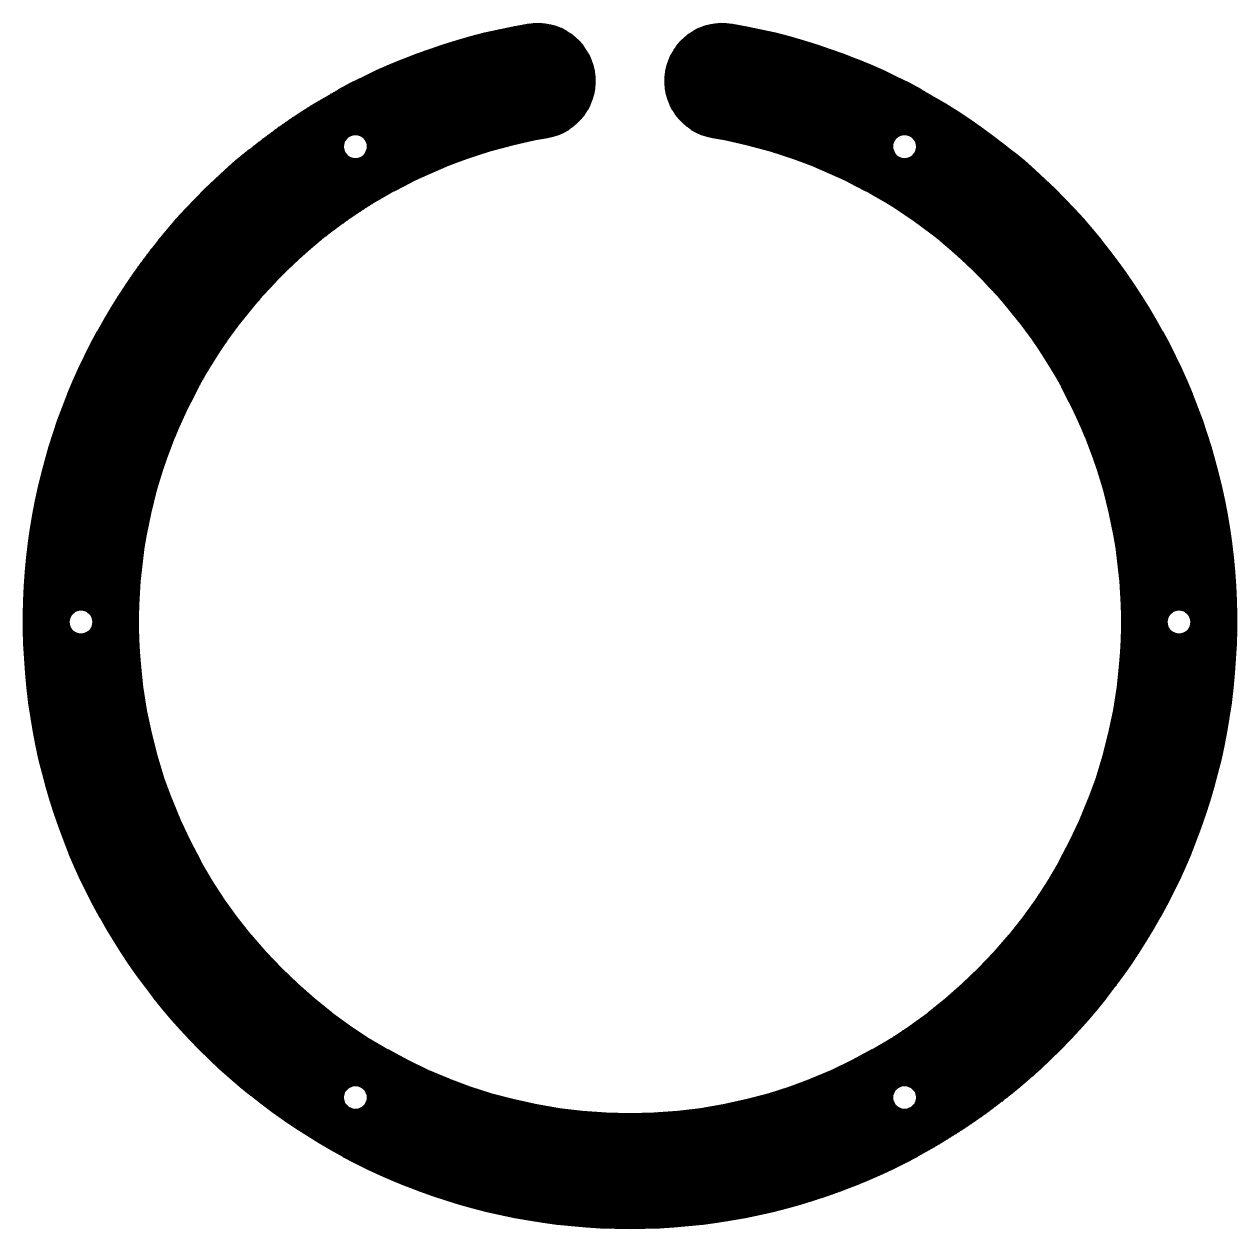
# Model space of a CAD drawing. Header units: inches. Extents: x -102 to 101, y -101 to 100.
import ezdxf

# ---------------------------------------------------------------- set-up
doc = ezdxf.new("R2010")
doc.units = ezdxf.units.IN
doc.header["$MEASUREMENT"] = 0
doc.linetypes.add('CENTER2', pattern=[1.125, 0.75, -0.125, 0.125, -0.125])
doc.layers.add('Center Line', color=2, linetype='CENTER2', lineweight=30)
doc.layers.add('Sink', color=7, linetype='Continuous', lineweight=60)

# ---------------------------------------------------------------- blocks, each defined once
blk = doc.blocks.new('*U1')
at = {"layer": 'Sink'}
blk.add_circle((0, 0), 2.15, dxfattribs=at)
blk = doc.blocks.new('*U2')
at = {"layer": 'Center Line', "color": 0, "linetype": 'ByBlock', "lineweight": -2, "transparency": 16777216}
for p, rotation in [((-46.09, 79.67), 120), ((45.91, 79.67), 59.99999999999999), ((-92.09, 0), 180), ((-46.09, -79.67), 239.9999999999999), ((45.91, -79.67), 299.9999999999999)]:
    blk.add_blockref('*U1', p, dxfattribs=dict(at, rotation=rotation))
blk.add_blockref('*U1', (91.91, 0), dxfattribs=at)

msp = doc.modelspace()

# ---------------------------------------------------------------- hatches: boundary and pattern name
at = {"layer": 'Sink'}
h = msp.add_hatch(dxfattribs=at)
h.set_pattern_fill('ANSI31', color=256)
h.paths.add_polyline_path([(-17.19, 100.05, 11.786122), (17.01, 100.05, 1), (13.81, 81.32, -11.786122), (-13.99, 81.32, 1)])
h.paths.add_polyline_path([(-43.94, 79.67, -1), (-48.24, 79.67, -1)], flags=16)
h.paths.add_polyline_path([(48.06, 79.67, -1), (43.76, 79.67, -1)], flags=16)
h.paths.add_polyline_path([(-89.94, 0, -1), (-94.24, 0, -1)], flags=16)
h.paths.add_polyline_path([(94.06, 0, -1), (89.76, 0, -1)], flags=16)
h.paths.add_polyline_path([(-43.94, -79.67, -1), (-48.24, -79.67, -1)], flags=16)
h.paths.add_polyline_path([(48.06, -79.67, -1), (43.76, -79.67, -1)], flags=16)

# ---------------------------------------------------------------- linework, layer by layer
at = {"layer": 'Center Line'}
for p, q in [((-6.09, 91.8), (-6.09, 90.68)), ((5.91, 91.8), (5.91, 90.68))]:
    msp.add_line(p, q, dxfattribs=at)
at = {"layer": 'Sink'}
msp.add_lwpolyline([(13.81, 81.32, -11.786122), (-13.99, 81.32, 1), (-17.19, 100.05, 11.786122), (17.01, 100.05, 1)], format="xyb", close=True, dxfattribs=at)

# ---------------------------------------------------------------- block references
at = {"layer": 'Center Line'}
msp.add_blockref('*U2', (0, 0), dxfattribs=at)

doc.saveas('drawing.dxf')
